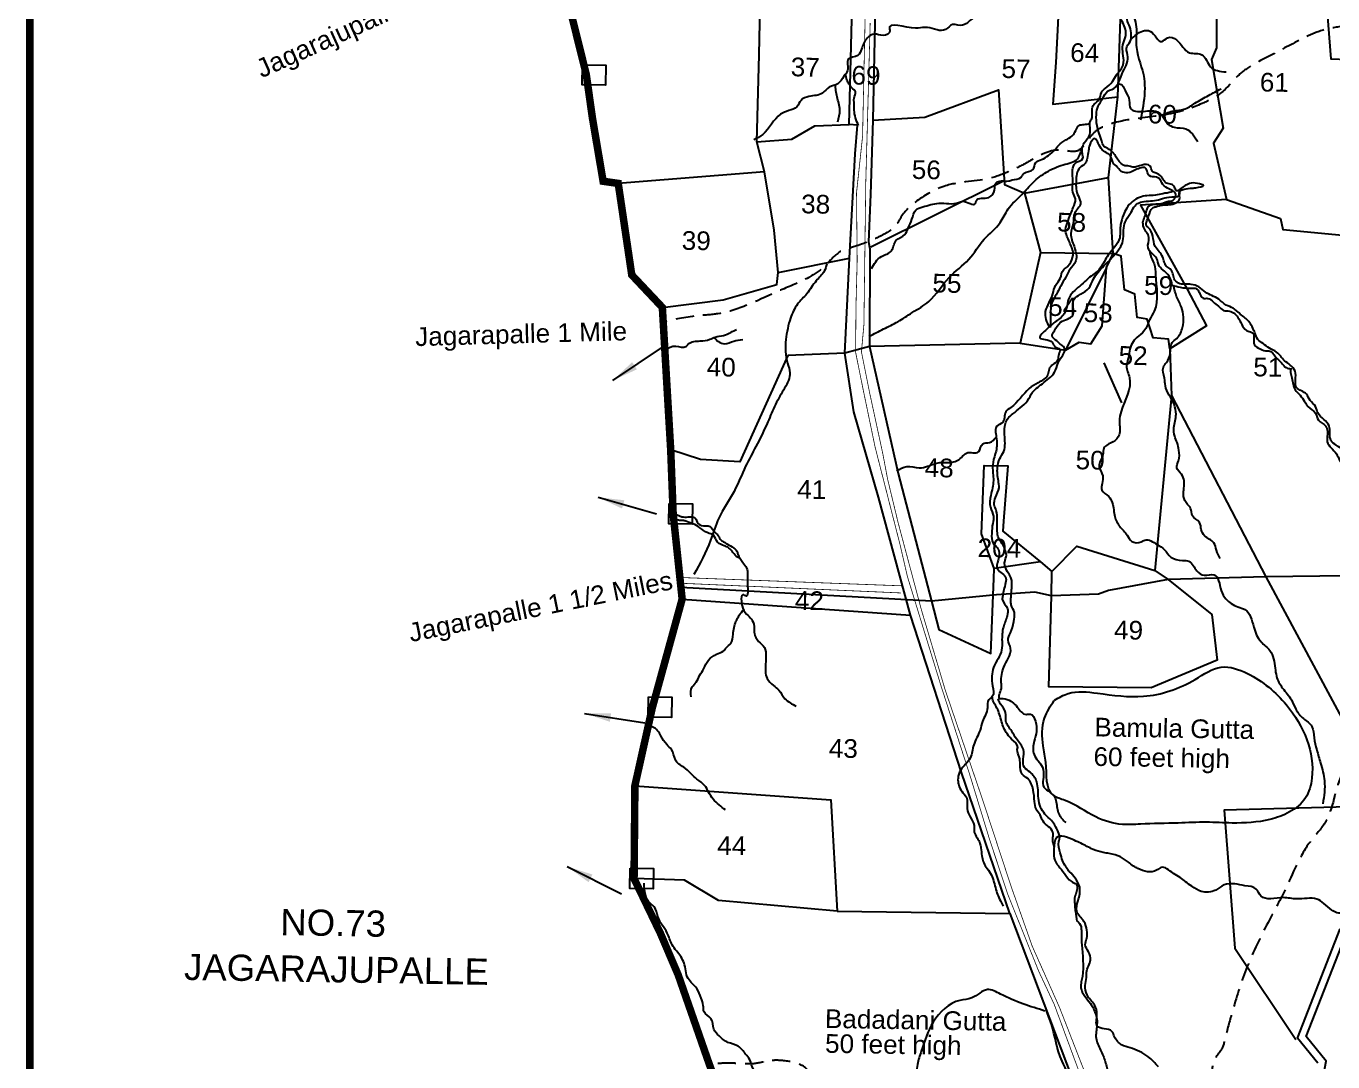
# Model space of a CAD drawing. Header units: feet. Extents: x 795890 to 801423, y 1560112 to 1569674.
# Drawn here: x 795890 to 797638, y 1563312 to 1564698 of the extents above; entities that cross this region are included whole.
import ezdxf
from ezdxf.enums import TextEntityAlignment as Align

# ---------------------------------------------------------------- set-up
doc = ezdxf.new("R2010")
doc.units = ezdxf.units.FT
doc.header["$LTSCALE"] = 15
doc.header["$MEASUREMENT"] = 0
doc.linetypes.add('HIDDEN2', pattern=[0.1875, 0.125, -0.0625])
for name, color, linetype in [('HILL', 17, 'Continuous'), ('PLOT', 7, 'Continuous'), ('PLOT NO', 7, 'Continuous'), ('ROADS', 6, 'Continuous'), ('TANKS-STREAM', 4, 'Continuous'), ('TEXT', 1, 'Continuous'), ('VILLAGE STONES', 240, 'Continuous')]:
    doc.layers.add(name, color=color, linetype=linetype)
doc.layers.add('VILLAGE BOUNDRY', color=5, linetype='HIDDEN2', lineweight=100)
doc.styles.get("Standard").update_dxf_attribs({"font": 'arial.ttf'})
doc.dimstyles.get("Standard").update_dxf_attribs({"dimtxt": 0.18, "dimasz": 35, "dimexe": 0.18, "dimexo": 0.0625, "dimgap": 0.09, "dimtad": 0, "dimtih": 1, "dimtoh": 1, "dimdec": 4, "dimzin": 0, "dimdsep": 46, "dimtxsty": 'Standard', "dimcen": 0.09, "dimadec": 0, "dimazin": 0, "dimtfac": 1, "dimtdec": 4, "dimtofl": 0, "dimtmove": 0, "dimatfit": 3, "dimfxl": 1, "dimtolj": 1, "dimtzin": 0, "dimarcsym": 0})

msp = doc.modelspace()

# ---------------------------------------------------------------- linework, layer by layer
at = {"layer": 'HILL'}
msp.add_lwpolyline([(797616.1, 1563247.9), (797628.6, 1563313.3), (797602.1, 1563346.2), (797657.1, 1563487.6), (797684.3, 1563653.8), (797691, 1563705.3), (797838, 1563767.5), (797883, 1563785), (797915, 1563798.1), (798027.9, 1563887.4), (798038.4, 1563886.4), (798258.4, 1563778.3), (798291.3, 1563760.9), (798421.4, 1563747.2)], dxfattribs=at)
for points in [[(797265.1, 1563796.1), (797283.7, 1563805.2), (797322.7, 1563805.6), (797384.3, 1563801.4), (797453.5, 1563824), (797488.3, 1563840.4), (797523.3, 1563831.9), (797575.5, 1563789.8), (797602.9, 1563743.3), (797609.5, 1563691.9), (797600.9, 1563665.5), (797579.8, 1563646.7), (797553.4, 1563636.6), (797502.9, 1563631.9), (797468.4, 1563632.9), (797430.9, 1563631.9), (797380.3, 1563630.4), (797356.1, 1563630), (797320.6, 1563640), (797279.5, 1563662.1), (797264, 1563668.7), (797253.7, 1563713), (797250.2, 1563735), (797251.9, 1563772.1), (797264.8, 1563795.7)], [(797252.6, 1563380.5), (797193.1, 1563403.1), (797175.6, 1563409.1), (797154.7, 1563398), (797138.8, 1563394.7), (797103.1, 1563365.8), (797087.1, 1563326.9), (797082, 1563309), (797091.8, 1563265.5), (797130.1, 1563236.3), (797159.2, 1563240.2), (797180.8, 1563242.5), (797199.2, 1563238.7), (797219.1, 1563239.7), (797248.3, 1563247.6), (797274.9, 1563259.9), (797286.7, 1563280.2), (797275.4, 1563313.5), (797261.3, 1563362.7), (797254, 1563382.2)]]:
    msp.add_spline(points, degree=3, dxfattribs=at)
at = {"layer": 'PLOT'}
for points in [[(797442.3, 1565036.1), (797362, 1565016.3), (797310.1, 1565000), (797326.1, 1564976.7), (797355.9, 1564851.2), (797447.7, 1564865.4), (797619, 1564891.9), (797625.2, 1564778.3), (797634.7, 1564654.1), (797657.6, 1564653.1), (797924.4, 1564615.1)], [(797447.7, 1564865.4), (797461, 1564789.5), (797481.6, 1564773), (797482, 1564668.6), (797475.4, 1564653.1), (797490.9, 1564561), (797478.2, 1564541.2), (797495.4, 1564465.9), (797567.4, 1564440.5), (797570.9, 1564425.5), (797678.7, 1564415.3)], [(797419.7, 1564266.3), (797417.7, 1564278.9), (797397.3, 1564280.7), (797389.1, 1564305.6), (797375.9, 1564307.8), (797372.6, 1564339.3), (797358.9, 1564345), (797354.5, 1564390.2), (797343.6, 1564393.5), (797337.5, 1564495.3), (797349.9, 1564603.1), (797354.3, 1564733.1), (797355, 1564830.1), (797355.9, 1564851.2)], [(797025.8, 1564744.9), (797022.3, 1564572), (797019.4, 1564472.5), (797016.6, 1564409.3), (797018.3, 1564400), (797017.7, 1564269.4), (796984.9, 1564260.5), (796991, 1564387.2), (796998.7, 1564526.9), (797001.7, 1564565.4), (796990.6, 1564566.3), (796995.1, 1564742.1)], [(797271.8, 1564745.3), (797267.1, 1564648.9), (797263.2, 1564593.3), (797349.9, 1564603.1)], [(796877.4, 1564502.7), (796867.2, 1564543.1), (796870.5, 1564659.3), (796871.7, 1564723.8)], [(797022.3, 1564572), (797091.9, 1564576.1), (797190.2, 1564612.6), (797198.4, 1564485.8), (797225.4, 1564474.2), (797337.5, 1564495.3)], [(796867.2, 1564543.1), (796914, 1564546.3), (796944.8, 1564564.2), (796990.6, 1564566.3)], [(796895.7, 1564368.1), (796890.3, 1564424.7), (796877.4, 1564502.7), (796681.8, 1564487.3)], [(797019.6, 1564402.3), (797197.2, 1564490.6)], [(797225.4, 1564474.2), (797246.8, 1564394.9), (797343.6, 1564393.5)], [(797495.4, 1564465.9), (797380.2, 1564458.1), (797442.8, 1564345.7), (797468.8, 1564296.7), (797419.7, 1564266.3), (797421.9, 1564203.5), (797547.8, 1563961.2), (797681.6, 1563712.4), (797692.5, 1563963)], [(796740.8, 1564321.5), (796822.1, 1564331.7), (796894, 1564351.9), (796895.7, 1564368.1), (796991, 1564387.2)], [(797246.8, 1564394.9), (797219.5, 1564273.7), (797280.2, 1564264.4), (797298.5, 1564275.2), (797313.9, 1564272.9), (797329.2, 1564296.7), (797334.9, 1564374.9), (797343.6, 1564393.5)], [(797334.9, 1564374.9), (797280.2, 1564264.4)], [(796765.6, 1563947.1), (796767.3, 1563931.4), (797072.5, 1563910), (797030.1, 1564067.7), (796997, 1564181.8), (796984.9, 1564260.5)], [(796984.9, 1564260.5), (796908.8, 1564257.1)], [(797219.5, 1564273.7), (797017.7, 1564269.4)], [(797017.7, 1564269.4), (797056, 1564099.3), (797100.6, 1563928.5), (797110.4, 1563890.9), (797180.1, 1563858.5), (797184.1, 1563959.1), (797184.6, 1563972.5), (797167.7, 1564018.5), (797171.3, 1564110), (797203, 1564109.8), (797197.1, 1564035.7), (797196.3, 1564022.1), (797246.4, 1563981.4), (797261.6, 1563968.5)], [(796908.8, 1564257.1), (796844.5, 1564115), (796791.8, 1564118), (796752, 1564130.9)], [(797331.1, 1564247.2), (797355.1, 1564193.8)], [(797421.9, 1564203.5), (797399.6, 1563969.6), (797417.4, 1563957.6), (797475.8, 1563910.6), (797483, 1563849.7), (797394.5, 1563812.8), (797257.9, 1563814), (797261.2, 1563935.7), (797261.6, 1563968.5), (797295.3, 1564002.3), (797399.6, 1563969.6)], [(797246.4, 1563981.4), (797184.6, 1563972.5)], [(797692.5, 1563963), (797547.8, 1563961.2), (797417.4, 1563957.6), (797337.5, 1563943), (797324.3, 1563938.1), (797261.2, 1563935.7), (797238.8, 1563940.7), (797187.7, 1563937.1), (797100.6, 1563928.5), (796765.6, 1563947.1)], [(796974.6, 1563513.9), (797205.4, 1563510.9), (797141, 1563699.3), (797072.5, 1563910)], [(796704.1, 1563681.8), (796966.2, 1563663), (796974.6, 1563513.9), (796815.7, 1563528.1), (796770.3, 1563555.5), (796703, 1563557.5)], [(797675.7, 1563654.2), (797492.1, 1563649), (797506.4, 1563464.7), (797588.3, 1563342.6)], [(797205.4, 1563510.9), (797334.3, 1563170), (797364.4, 1563084.3), (797387, 1563003.2), (797404.3, 1562867.1), (797362.6, 1562808.6)], [(797617.7, 1563310.6), (797590.5, 1563344.4), (797647.2, 1563490.3)]]:
    msp.add_lwpolyline(points, dxfattribs=at)
at = {"layer": 'ROADS', "linetype": 'HIDDEN2', "ltscale": 13, "const_width": 1}
for points in [[(797313, 1563259.3), (797265, 1563389.2), (797244.1, 1563433.9), (797203, 1563536.1), (797178.5, 1563609.8), (797152.6, 1563694.5), (797113.5, 1563815.4), (797068.6, 1563961.5), (797059, 1564003.2), (797025.3, 1564135), (797009.4, 1564211.5), (796999.3, 1564261.5), (796999.8, 1564323.5), (797001.4, 1564384.3), (797000.5, 1564474.6), (797008.6, 1564550.1), (797013.4, 1564772.4)], [(797018.8, 1564702), (797012.9, 1564488.8), (797010.4, 1564298.6), (797007.1, 1564262), (797017.8, 1564208.4), (797035.7, 1564125.7), (797042.1, 1564091.8), (797056.2, 1564033.4), (797087.3, 1563917), (797119.3, 1563809.3), (797169, 1563663.5), (797207.7, 1563545.9), (797235.5, 1563467.3), (797272.2, 1563384.8), (797306.7, 1563296.3)]]:
    msp.add_lwpolyline(points, dxfattribs=at)
at = {"layer": 'ROADS', "linetype": 'HIDDEN2', "lineweight": -2, "ltscale": 13, "const_width": 1}
for points in [[(797062, 1563949.1), (796764.2, 1563960.3)], [(797060.2, 1563939.6), (796765, 1563952.6)]]:
    msp.add_lwpolyline(points, dxfattribs=at)
at = {"layer": 'ROADS', "linetype": 'HIDDEN2', "ltscale": 13}
for points in [[(799371.9, 1565753.5), (799359.6, 1565727.8), (799362.7, 1565713.5), (799359.9, 1565683.4), (799357.9, 1565661.6), (799354.7, 1565637.8), (799335.7, 1565599), (799323.7, 1565579.6), (799320.5, 1565565.1), (799312.8, 1565550.6), (799294.2, 1565516.9), (799285.3, 1565505.4), (799269.7, 1565495.2), (799256.1, 1565482.6), (799242.1, 1565466.5), (799222.6, 1565445.2), (799209.8, 1565429.6), (799185.5, 1565396.9), (799162.6, 1565374.8), (799143.6, 1565333.5), (799118.3, 1565294.5), (799117.7, 1565284.1), (799104.1, 1565243.1), (799094.5, 1565213.2), (799093.1, 1565180.1), (799074.5, 1565142.1), (799066.4, 1565126.8), (799043, 1565100.6), (799013.5, 1565059.2), (798986, 1565035), (798974.5, 1565016.1), (798950.6, 1564988), (798938.8, 1564957.3), (798914.4, 1564916.9), (798901.3, 1564880.5), (798888.4, 1564859.3), (798880.6, 1564817.3), (798860.8, 1564803.9), (798859.3, 1564788), (798850.4, 1564757.3), (798836.6, 1564725.5), (798819.1, 1564702.8), (798816.5, 1564695), (798795.2, 1564675.5), (798788, 1564665.6), (798778.8, 1564661.2), (798773.3, 1564658.8), (798762.4, 1564649.4), (798747.6, 1564643.3), (798736.6, 1564640), (798723, 1564632.9), (798710.7, 1564623.4), (798692.1, 1564614.3), (798668.4, 1564609.6), (798647.6, 1564605), (798634.6, 1564596.7), (798628, 1564594.5), (798614.9, 1564586.5), (798603.7, 1564578.6), (798585.1, 1564560.8), (798557.2, 1564549.1), (798534.4, 1564525.2), (798507.1, 1564500.7), (798476.4, 1564467.4), (798442, 1564413.9), (798415.1, 1564372.9), (798393, 1564346.8), (798368.1, 1564336.6), (798334.6, 1564334.5), (798305, 1564321.4), (798293.3, 1564313.7), (798276.9, 1564304.1), (798261.3, 1564291.8), (798251.3, 1564264.4), (798231.5, 1564226.9), (798215.7, 1564204.4), (798169.3, 1564163.6), (798118.6, 1564146.4), (798093.4, 1564137.1), (798072.7, 1564122), (798055.9, 1564096.1), (798039.1, 1564072.7), (798020.1, 1564049.3), (797987.5, 1563999.1), (797974.1, 1563978.2), (797949.1, 1563961.9), (797919.3, 1563926.3), (797858.4, 1563879.8), (797825.9, 1563857.1), (797773.9, 1563817.2), (797684.6, 1563733.6), (797654.5, 1563705.3), (797627, 1563632.1), (797608.5, 1563608.4), (797573.3, 1563541.7), (797550.9, 1563499), (797523.1, 1563439.9), (797503.8, 1563382.2), (797494.6, 1563347.8), (797488.4, 1563328.9), (797476.3, 1563304.9), (797472.5, 1563292.2), (797471.9, 1563292.6), (797466.7, 1563282), (797453.6, 1563267.3), (797431.7, 1563219.1), (797419.4, 1563189.6), (797395.3, 1563142.9), (797383.4, 1563113.4), (797384.9, 1563084.2), (797391.7, 1563081.1), (797396.6, 1563074.1), (797396.1, 1563069.3), (797399.2, 1563065.8), (797403.4, 1563062.1), (797413.6, 1563039.6), (797428.2, 1563034.7), (797433.7, 1563027.2), (797440, 1563023.4), (797450.5, 1563021.2), (797457, 1563019.5), (797461.7, 1563018.6), (797463.9, 1563018.9), (797465.8, 1563019.2), (797472.7, 1563018.9), (797483.7, 1563017.2), (797489.1, 1563017.2), (797500.8, 1563022.6), (797504.4, 1563028.5), (797515.2, 1563040.2), (797518, 1563051.9), (797522.4, 1563060.5), (797529.7, 1563070.4), (797537.3, 1563088.6)], [(799220.4, 1564887.1), (799206.5, 1564895), (799185.1, 1564910.1), (799164.1, 1564922.8), (799144, 1564934.9), (799121.8, 1564946.6), (799078.8, 1564971.9), (799039.3, 1564978), (799016.3, 1564984.9), (798992.7, 1564993.2), (798973.1, 1564997), (798950.6, 1565008.7), (798924.2, 1565022), (798886.8, 1565031.9), (798857.2, 1565034.4), (798820, 1565040.7), (798801.8, 1565046.1), (798781.9, 1565044.3), (798761.5, 1565045.1), (798733.4, 1565048.5), (798696.7, 1565038.4), (798660.2, 1565030.7), (798610.9, 1565019.4), (798594.5, 1565015.6), (798565.8, 1565014.4), (798547.1, 1565018.1), (798533.8, 1565013.9), (798518.2, 1565023), (798513.8, 1565024.1), (798503.9, 1565020.5), (798494, 1565024.1), (798477.9, 1565019.2), (798460, 1565007.3), (798442.7, 1564987.7), (798427.1, 1564963.2), (798409.5, 1564947), (798383.5, 1564928.6), (798348.8, 1564918.6), (798293.7, 1564910.5), (798274.2, 1564902.2), (798236.8, 1564893.4), (798210.4, 1564884), (798183.7, 1564875.8), (798131.5, 1564859.6), (798107.2, 1564857.2), (798058.6, 1564852), (798029.8, 1564849.5), (798003.7, 1564829.3), (797979.6, 1564799.3), (797956.3, 1564788.1), (797939.6, 1564766.6), (797927.4, 1564760.5), (797912.3, 1564756.5), (797906.6, 1564751.3), (797890.1, 1564753.4), (797877.4, 1564753.1), (797868.4, 1564755.1), (797859.8, 1564754.7), (797848.5, 1564743.5), (797828, 1564725.2), (797812.3, 1564710), (797798.4, 1564701.1), (797788.6, 1564698.4), (797760.1, 1564695.5), (797731, 1564697.6), (797713.5, 1564697.3), (797690.2, 1564700.7), (797647.6, 1564697.1), (797619.4, 1564690.7), (797594.8, 1564679.8), (797551.4, 1564657), (797512.2, 1564632.7), (797488.9, 1564608.9), (797464.9, 1564595.1), (797427.5, 1564582), (797372.8, 1564573.7), (797334, 1564564.4), (797320.3, 1564556.9), (797308.6, 1564543.5), (797296.6, 1564531.1), (797273.4, 1564531.9), (797233.4, 1564517.8), (797208.2, 1564505), (797181.1, 1564494.8), (797119.7, 1564484.2), (797081.4, 1564463.9), (797060, 1564442.2), (797053.5, 1564431.9), (797030, 1564415.7), (796996.3, 1564402.3), (796978.1, 1564395.6), (796958.2, 1564377), (796936.6, 1564361.5), (796898.8, 1564344.5), (796815.2, 1564313), (796786.8, 1564310.2), (796741, 1564301.7)], [(796994.3, 1563247.1), (796988, 1563258.3), (796981.3, 1563266.9), (796956.5, 1563277.5), (796930.8, 1563305.6), (796905.3, 1563313.8), (796885.3, 1563314.1), (796863, 1563310), (796840.4, 1563310.4), (796823.3, 1563310.7), (796803.6, 1563309.1)]]:
    msp.add_spline(points, degree=3, dxfattribs=at)
at = {"layer": 'TANKS-STREAM'}
for points in [[(796696.7, 1566311.2), (796701.1, 1566308.2), (796704.8, 1566299.9), (796709.6, 1566294.5), (796714.7, 1566282.2), (796716, 1566271.5), (796722.2, 1566263.7), (796726.4, 1566254.9), (796725.7, 1566242.8), (796722.2, 1566232.1), (796714.7, 1566219.6), (796712.6, 1566210), (796709.7, 1566183.8), (796711.1, 1566181.4), (796715.3, 1566169.2), (796715.2, 1566160.9), (796713.9, 1566145.9), (796718.6, 1566135.6), (796729.6, 1566123.8), (796734.9, 1566117.4), (796745.9, 1566106.6), (796754.4, 1566095.8), (796755.3, 1566091.1), (796759.1, 1566083.2), (796769.6, 1566073.4), (796775.8, 1566068.4), (796782.5, 1566062), (796782.3, 1566048.9), (796784, 1566033.3), (796786.8, 1566025.1), (796789.5, 1566012.4), (796788.3, 1566000.3), (796791.4, 1565983.2), (796793.6, 1565968.2), (796789.4, 1565949.3), (796794.1, 1565936.3), (796789.9, 1565921.3), (796789.8, 1565915.5), (796794.1, 1565908.1), (796797.2, 1565893), (796801.6, 1565891), (796803, 1565886.2), (796799.4, 1565874.1), (796796.7, 1565860.5), (796796.1, 1565854.7), (796798.3, 1565841.6), (796804.3, 1565821.6), (796802.7, 1565809), (796798.1, 1565798.4), (796797.9, 1565783.4), (796802, 1565770.7), (796798.4, 1565756.4), (796795.3, 1565748.7), (796795.2, 1565739), (796796, 1565730.2), (796805.9, 1565710.7), (796805.6, 1565694.7), (796801.1, 1565682.6), (796798.5, 1565671.5), (796798.7, 1565658.9), (796799.1, 1565648.7), (796798.5, 1565645.8), (796797.2, 1565635.6), (796806, 1565631.6), (796810.4, 1565626.5), (796813.5, 1565623.4), (796816.2, 1565610.7), (796820.6, 1565606.1), (796825.8, 1565601.2), (796830, 1565594), (796842, 1565584.9), (796850.3, 1565577.6), (796863.3, 1565567.1), (796873.7, 1565558.5), (796878.4, 1565556), (796890.8, 1565552.3), (796901.7, 1565547.8), (796905.3, 1565544.4), (796908.3, 1565541), (796915.3, 1565540.8), (796929.7, 1565538.2), (796938.4, 1565535.3), (796944.6, 1565529.8), (796949.6, 1565519.2), (796963.8, 1565503.8), (796967.4, 1565490.8), (796974.2, 1565475.7), (796985.2, 1565460.4), (796988.2, 1565440.9), (796996.5, 1565421.4), (796999.4, 1565404.1), (797007, 1565371.1), (797016.5, 1565335.5), (797019.3, 1565324.5), (797020.8, 1565314.3), (797027.9, 1565305.7), (797046.6, 1565308.8), (797053.6, 1565320.1), (797055.4, 1565323.9), (797069, 1565326.6), (797078.8, 1565330.7), (797084.8, 1565335.3), (797103.6, 1565338.8), (797111.6, 1565338.2), (797119.8, 1565341.9), (797125.3, 1565344.4), (797141, 1565343.3), (797151, 1565334.6), (797162.3, 1565323.4), (797166, 1565313.2), (797169.6, 1565301.2), (797170.3, 1565290.2), (797174.6, 1565272.3), (797176.4, 1565252.8), (797182.7, 1565243.4), (797183.5, 1565240.4), (797186.7, 1565230.2), (797191.2, 1565221.6), (797196.6, 1565213.1), (797209.7, 1565211.6), (797220.7, 1565209.7), (797250.3, 1565193.8), (797272.3, 1565168), (797279.5, 1565164.1), (797284.8, 1565151.7), (797288.3, 1565133), (797294.3, 1565102.6), (797296.2, 1565092.8), (797300.1, 1565072.4), (797296.3, 1565044.3), (797296.2, 1565033.7), (797296.3, 1565019.8), (797299.6, 1565009.1), (797307.1, 1565001.8), (797308.6, 1564992.4), (797308, 1564981.8), (797311.7, 1564969.9), (797315.2, 1564954.6), (797311.7, 1564945.9), (797319.6, 1564932.2), (797324, 1564917.3), (797325.5, 1564908.8), (797336.2, 1564886.2), (797341.3, 1564862.4), (797345.7, 1564846.2), (797358.4, 1564834.7), (797367.8, 1564827.6), (797365.2, 1564816.4), (797365.9, 1564804.6), (797360.5, 1564784.7), (797361.9, 1564767.3), (797359.4, 1564762.4), (797358.4, 1564736.6), (797361.6, 1564726.9), (797367.5, 1564717.3), (797375, 1564693.6), (797374.5, 1564680.7), (797374.9, 1564669.2), (797385.1, 1564627.7), (797385.8, 1564609.8), (797380.5, 1564571.8)], [(797350.4, 1564620.3), (797352.6, 1564626.2), (797358.4, 1564639.7), (797363, 1564650.7), (797362.4, 1564662.4), (797361.5, 1564667.6), (797366.6, 1564677.3), (797368, 1564686.1), (797366.2, 1564696.5), (797362.3, 1564706.5), (797362.2, 1564718.3), (797357.4, 1564728.8), (797349.4, 1564732.7), (797336.2, 1564742.5), (797329.6, 1564751.4), (797323.9, 1564763.2), (797314, 1564771.7), (797302.8, 1564776.5), (797291.6, 1564785.9), (797282.1, 1564791.1), (797270.5, 1564796.3), (797265.9, 1564801.4), (797256.2, 1564813.5), (797246.7, 1564814.6), (797240.1, 1564823.6), (797234.8, 1564829.1), (797224.8, 1564833.6), (797219.1, 1564839.1), (797209.6, 1564863.2), (797203.3, 1564879), (797203.2, 1564885), (797204.3, 1564894.9), (797201.7, 1564906.1), (797201.9, 1564916.2), (797201.6, 1564926.2), (797195.9, 1564947), (797200.1, 1564961.1), (797201, 1564964.2), (797199.4, 1564976.7), (797202.6, 1564987.5), (797211.2, 1564992.7)], [(797258.6, 1564294.9), (797253.3, 1564315.8), (797258.3, 1564328.1), (797263, 1564339.7), (797266.8, 1564351), (797273, 1564360.3), (797277.7, 1564372.2), (797282.7, 1564375.7), (797285.3, 1564379.3), (797290.2, 1564391.3), (797286, 1564407.4), (797282.9, 1564414.9), (797280.1, 1564423.3), (797282.1, 1564433.6), (797287.3, 1564447.1), (797290.4, 1564454.9), (797293.3, 1564466.7), (797289.8, 1564475.6), (797289.5, 1564485.7), (797289.7, 1564494.5), (797289.4, 1564505.3), (797293.4, 1564514.3), (797303.4, 1564521), (797302.6, 1564527.1), (797302.5, 1564534.8), (797305.1, 1564541.5), (797312.5, 1564552.7), (797312.7, 1564564.6), (797313, 1564569.8), (797315.3, 1564574), (797315.8, 1564579.9), (797315.5, 1564585.3), (797318.4, 1564593.2), (797325, 1564599.3), (797328.2, 1564609), (797333.3, 1564614.4), (797342.9, 1564623.5), (797348.3, 1564632.5), (797352.5, 1564637.8), (797356.7, 1564644.6), (797357.7, 1564649), (797356.7, 1564672.6), (797360.2, 1564683.3), (797360.1, 1564693.3), (797356.6, 1564702.4), (797348.8, 1564713.6), (797344.7, 1564720.5), (797341.9, 1564727.3), (797337.2, 1564735.1), (797326.9, 1564748), (797314.6, 1564760.7), (797300, 1564771.3), (797289.7, 1564782.5), (797275.8, 1564785.6), (797267.4, 1564791.9), (797264.4, 1564800.2), (797257.1, 1564802.3), (797255.5, 1564794.4), (797253.4, 1564784.8), (797249.8, 1564775.5), (797245.1, 1564764.2), (797243, 1564758.3), (797229.6, 1564745.1), (797224.7, 1564740.9), (797216.4, 1564732.6), (797206.1, 1564732.7), (797202.1, 1564727.1), (797192.3, 1564720.8), (797183.2, 1564716.9), (797164.1, 1564711.6), (797152.2, 1564705.1), (797147.6, 1564701.2), (797136.2, 1564698.9), (797128.8, 1564699.8), (797119.7, 1564693.2), (797108.3, 1564692.5), (797095.3, 1564695.9), (797091.6, 1564695.9), (797079.6, 1564695), (797044.6, 1564693.6), (797045.2, 1564691.3), (797036.3, 1564685.2), (797024.6, 1564687.1), (797014.6, 1564681.6), (797007.3, 1564666.9), (797002.3, 1564658.5), (796989.4, 1564653.3), (796988.6, 1564638.3), (796983.6, 1564630.6), (796975.5, 1564620.5), (796964.1, 1564616.2), (796955.1, 1564608.1), (796936.9, 1564603.6), (796926.3, 1564598.4), (796920.8, 1564589.9), (796909.9, 1564584.7), (796899, 1564579.8), (796875.2, 1564552.8), (796863.2, 1564545.6)], [(797368, 1564680.4), (797382.9, 1564690.9), (797393.6, 1564690.7), (797408.8, 1564676.9), (797416.6, 1564682.1), (797428.4, 1564679.5), (797445.9, 1564662.1), (797462.4, 1564659.4), (797474, 1564643.2), (797494.7, 1564636.4)], [(797003.1, 1564564.8), (796997.4, 1564585.4), (796997.4, 1564594.5), (796997.3, 1564601.3), (796999.2, 1564609.9), (796994.2, 1564615.2), (796990.4, 1564620.4), (796987.7, 1564625.3), (796986.3, 1564634.1)], [(796975.6, 1564569.7), (796978.2, 1564585.4), (796974.5, 1564602.9), (796973, 1564611.3), (796972, 1564618.9)], [(798287.7, 1563829), (798283.2, 1563833.4), (798271.9, 1563837), (798263.5, 1563843.2), (798256.6, 1563849.4), (798247, 1563851.8), (798237.9, 1563853.9), (798227.2, 1563857.3), (798217.2, 1563863.1), (798209.5, 1563867.8), (798193.1, 1563871.8), (798183.7, 1563872.3), (798171.5, 1563879.9), (798169.3, 1563883.6), (798158, 1563887.3), (798143.7, 1563887.1), (798132, 1563892.9), (798123, 1563899.1), (798117.8, 1563905.7), (798103.7, 1563913.1), (798089.1, 1563913.6), (798081.5, 1563915.2), (798075.5, 1563920), (798067.2, 1563923), (798049.9, 1563927.3), (798043.7, 1563929.3), (798035.2, 1563934.1), (798017.8, 1563937.4), (797995.6, 1563941.4), (797990.9, 1563943.6), (797983.3, 1563946.7), (797967.2, 1563943.6), (797957.7, 1563947), (797947.2, 1563953.2), (797937.7, 1563950), (797925.5, 1563948.5), (797916, 1563949.2), (797911, 1563953.1), (797904, 1563956.2), (797868.8, 1563961), (797863.4, 1563965.2), (797855.5, 1563968.9), (797846.8, 1563970), (797840.7, 1563971.5), (797835.3, 1563974.9), (797830.5, 1563981.5), (797826.6, 1563986.8), (797822.2, 1563995), (797814.7, 1564002.2), (797803.6, 1564008.3), (797789.7, 1564017.4), (797783, 1564025.3), (797777.6, 1564032), (797771.3, 1564037.9), (797759.6, 1564044.7), (797749.2, 1564053.7), (797746.1, 1564062.5), (797741.3, 1564067.7), (797716, 1564079.7), (797709.3, 1564086), (797689.1, 1564096.4), (797677.1, 1564104.4), (797670.4, 1564112.2), (797660.9, 1564114.5), (797652.3, 1564119.5), (797650.2, 1564130), (797642.2, 1564137.1), (797635.1, 1564143.5), (797632.7, 1564162.9), (797617.6, 1564180.4), (797614.5, 1564188.8), (797607.1, 1564197.2), (797602.3, 1564205.4), (797589.2, 1564214.2), (797587.1, 1564236.3), (797580.6, 1564244.4), (797573.1, 1564250.2), (797562.3, 1564261.7), (797552.7, 1564267.1), (797544.2, 1564273.2), (797537.1, 1564278.7), (797533.3, 1564287.4), (797530.4, 1564293.9), (797526.3, 1564301.2), (797515.5, 1564311.2), (797508.8, 1564317.1), (797504.5, 1564320.4), (797494.9, 1564324.6), (797485, 1564332.3), (797475.6, 1564337.4), (797467.3, 1564341.9), (797458.3, 1564348.8), (797448.3, 1564352.2), (797431.1, 1564354), (797425.3, 1564359.7), (797423.7, 1564366.6), (797419.8, 1564372.9), (797414.8, 1564376.8), (797412, 1564382.3), (797410, 1564388.8), (797405.4, 1564396), (797400, 1564403.1), (797396.8, 1564416.6), (797391, 1564428), (797388.2, 1564430.9), (797388.2, 1564435.1), (797391.2, 1564443.5), (797396.5, 1564454.4), (797400.7, 1564456.2), (797409.6, 1564458.4), (797419.5, 1564459), (797424.6, 1564460), (797429, 1564462.2), (797432.7, 1564466.1), (797431.9, 1564474.6), (797449.5, 1564481), (797454.5, 1564481.6), (797464.8, 1564484.4), (797456.6, 1564487.4), (797445.9, 1564487.1), (797434.1, 1564480.4), (797428.5, 1564477.5), (797425.6, 1564482.4), (797422.2, 1564485.8), (797415.2, 1564487.7), (797411, 1564491.8), (797408.1, 1564496.5), (797401.2, 1564501), (797396.5, 1564503.2), (797393.1, 1564510.6), (797382.4, 1564511.8), (797370.2, 1564509), (797363.2, 1564510.8), (797359.5, 1564511), (797353.1, 1564515.3), (797344.8, 1564526.9), (797338.6, 1564532.8), (797331.5, 1564537), (797328.6, 1564543.7), (797322.2, 1564564.5), (797321.4, 1564579.5), (797323.7, 1564590.7), (797330, 1564601.2), (797336.3, 1564610.5), (797347.1, 1564616.2), (797350.4, 1564620.4), (797355.6, 1564618.5), (797359.7, 1564611.7), (797365.4, 1564598.2), (797366.9, 1564587.5), (797373.8, 1564583.8), (797384.3, 1564583.6), (797405.3, 1564581.8), (797409.7, 1564577.3), (797417.1, 1564566.7), (797425.2, 1564562.5), (797441, 1564560.2), (797456.7, 1564542.9)], [(797408.8, 1564578.8), (797425, 1564584.4), (797438.3, 1564586.5), (797453.2, 1564594.5), (797471.4, 1564605), (797488.2, 1564614)], [(797020.4, 1564373.5), (797033.8, 1564389.5), (797047.2, 1564397.2), (797053.6, 1564411.2), (797065.1, 1564418.9), (797069.7, 1564427.6), (797074.7, 1564439.4), (797079.8, 1564451.7), (797089.1, 1564455.9), (797110.8, 1564460.8), (797136.8, 1564461.7), (797142.5, 1564463.4), (797159.6, 1564460.5), (797160.6, 1564464), (797177.4, 1564468.6), (797185, 1564478.1), (797187.1, 1564488.3), (797194.3, 1564490.6), (797204.1, 1564490.7), (797208.9, 1564491.9), (797220.2, 1564495.2), (797224.6, 1564500.9), (797236.4, 1564505.7), (797240.3, 1564515.4), (797247.9, 1564519.2), (797257.1, 1564524.7), (797265.7, 1564532.1), (797270.5, 1564537.9), (797280.6, 1564545.5), (797288.5, 1564550.6), (797292.7, 1564555.7), (797298.1, 1564564.9), (797304.9, 1564566.1), (797312.9, 1564567.7)], [(797422.8, 1564351.3), (797420, 1564360.6), (797412.5, 1564369.9), (797405.5, 1564376.7), (797401.8, 1564387.3), (797395.8, 1564393.7), (797390.5, 1564401.2), (797391.5, 1564414.9), (797384.8, 1564428.3), (797384, 1564437.3), (797386.9, 1564444.9), (797389.1, 1564452.8), (797393.2, 1564458.1), (797406.8, 1564459.9), (797415.8, 1564463.1), (797424.1, 1564465), (797427.5, 1564472.8), (797416.6, 1564480.8), (797408.8, 1564488.1), (797405.3, 1564494), (797401.8, 1564495.6), (797392.1, 1564497.8), (797389.1, 1564503.7), (797387.2, 1564507.6), (797373.8, 1564505.3), (797363.3, 1564501.6), (797354.6, 1564503.3), (797348.1, 1564510.3), (797344.8, 1564513.1), (797340.3, 1564523.8), (797327.7, 1564534), (797317.9, 1564547.1), (797315.1, 1564544.1), (797312.4, 1564538.8), (797310.7, 1564530.9), (797309, 1564520.7), (797306.6, 1564514.4), (797299.1, 1564508.1), (797295.1, 1564500), (797294.2, 1564490), (797294.3, 1564480.1), (797297.2, 1564470.2), (797300.1, 1564460.2), (797292.5, 1564447.8), (797290.2, 1564433.5), (797287.2, 1564420.3), (797291.5, 1564403.3), (797294.6, 1564389.9), (797293.5, 1564382.7), (797286.1, 1564372.6), (797280.3, 1564362), (797273.7, 1564350.1), (797269.5, 1564342), (797261.8, 1564327.7), (797259.9, 1564306), (797259.5, 1564294.7)], [(797017.4, 1564282.6), (797036.8, 1564292.7), (797055.8, 1564302.4), (797074.9, 1564314.5), (797097.2, 1564329.4), (797124.3, 1564361.4), (797150.8, 1564385.9), (797171.4, 1564412.7), (797192.6, 1564434.9), (797203.3, 1564453.1), (797221.7, 1564472.5), (797236.8, 1564488.7), (797254.7, 1564502.4), (797277, 1564512.1), (797296, 1564520.2), (797302.3, 1564536.8)], [(797424.7, 1564477), (797421.5, 1564475.7), (797410, 1564473.6), (797400.3, 1564471.4), (797389, 1564470.9), (797379.1, 1564468.6), (797361.9, 1564454.4), (797357.6, 1564445.1), (797353.7, 1564432.3), (797352.5, 1564414.6), (797337.2, 1564391.3), (797332, 1564382.9), (797326.1, 1564373.4), (797310.3, 1564360.1), (797301.2, 1564351.8), (797285.3, 1564335.3), (797278.2, 1564312.8), (797265.9, 1564301.7), (797254.9, 1564292.3), (797245.8, 1564281), (797262.2, 1564275), (797266.5, 1564268.5), (797272.6, 1564265.5), (797270.9, 1564258.9), (797269.9, 1564251.3), (797261.9, 1564244.1), (797258.2, 1564239.1), (797256.5, 1564231.8), (797243.4, 1564220.8), (797231.6, 1564213), (797206.9, 1564187.6), (797200.1, 1564181.7), (797195.6, 1564167.3), (797188.3, 1564162.8), (797187.5, 1564148.4), (797187.1, 1564129.1), (797183.1, 1564114.4), (797182.9, 1564099.6), (797183.6, 1564090), (797180.1, 1564069.9), (797179.6, 1564054.3), (797183.7, 1564042.1), (797182.7, 1564032.6), (797181.3, 1564019.1), (797183.4, 1564006.4), (797187.9, 1564001.2), (797190.2, 1563997.7), (797191.2, 1563990.2), (797188.4, 1563976.9), (797188.4, 1563973.5), (797199.7, 1563961.2), (797197.4, 1563943.9), (797196.1, 1563936.1), (797195.5, 1563931.2), (797202.5, 1563919), (797202, 1563908.9), (797196.9, 1563893.7), (797195.1, 1563875.1), (797194.6, 1563863.3), (797183.9, 1563840.1), (797182.6, 1563815.2), (797182.1, 1563801), (797177.1, 1563796.5), (797175.7, 1563786.1), (797169.1, 1563767.8), (797165.7, 1563756.1), (797157.3, 1563736.3), (797152.7, 1563718.8), (797139.4, 1563702.2), (797136.3, 1563691.9), (797141.2, 1563674.5), (797147.4, 1563666.3), (797148.6, 1563651.3), (797152.5, 1563640.1), (797157.8, 1563628.5), (797158, 1563619.8), (797161.9, 1563612.2), (797165.5, 1563604.7), (797166.9, 1563598.6), (797168.1, 1563588.2), (797173.7, 1563573.1), (797179.9, 1563564.3), (797186.2, 1563545.5), (797192.9, 1563527.9), (797196.8, 1563520.6)], [(797191.6, 1563798.2), (797191.6, 1563803.6), (797194.3, 1563811.8), (797194.2, 1563819.8), (797197.5, 1563840.5), (797203.4, 1563852), (797206.6, 1563865.6), (797203.3, 1563876.5), (797206.4, 1563886.1), (797210.9, 1563901.3), (797211.6, 1563913.4), (797207.5, 1563923.5), (797207, 1563929.6), (797208.2, 1563948.6), (797207.5, 1563958.8), (797204.2, 1563965.3), (797199.1, 1563975.6), (797198.7, 1563981.1), (797200.9, 1563990.1), (797199.1, 1563997.9), (797195.5, 1564005.3), (797190.2, 1564013.8), (797188.8, 1564022), (797188.6, 1564029.5), (797188.7, 1564037.4), (797187.5, 1564049.8), (797184.7, 1564057.6), (797186.4, 1564067.3), (797191.1, 1564080.2), (797190.2, 1564089.7), (797189, 1564098.6), (797189, 1564107.1), (797192.3, 1564119.3), (797197.5, 1564129), (797198.5, 1564151.1), (797199.6, 1564166.4), (797202.9, 1564173.1), (797209.6, 1564179), (797219.6, 1564187.4), (797229.3, 1564196.6), (797236.1, 1564208.3), (797243.3, 1564214.9), (797251, 1564221), (797266.8, 1564237.4), (797271.5, 1564250.3), (797277.9, 1564260.3), (797278.1, 1564267.9), (797273.8, 1564271.8), (797268.3, 1564276.7), (797262, 1564283.4), (797265.2, 1564290.3), (797273.4, 1564301.6), (797289.8, 1564311), (797290, 1564326.5), (797291.2, 1564332), (797300.2, 1564339.1), (797311.2, 1564347.2), (797317.5, 1564359.6), (797323.7, 1564368.6), (797331.4, 1564377.1), (797357.3, 1564413.2), (797357.9, 1564428.1), (797361.1, 1564438), (797367.8, 1564448.8), (797373, 1564457.4), (797377.7, 1564461), (797399.2, 1564464.4), (797409.8, 1564467), (797422.3, 1564469.3), (797432, 1564471.3), (797433, 1564476.3)], [(797392.8, 1564397.4), (797393.5, 1564391.3), (797398.6, 1564379.6), (797400.4, 1564365.5), (797398.7, 1564316.5), (797392.5, 1564305), (797385, 1564289.6), (797375.6, 1564281.3), (797369.1, 1564273.4), (797363.5, 1564251.8), (797361.7, 1564243.4), (797365.5, 1564227.7), (797354.3, 1564182.2), (797352.1, 1564169.4), (797351.8, 1564150.9), (797343.6, 1564141.8), (797331.4, 1564133.2), (797330, 1564124.4), (797324.9, 1564109.2), (797329.9, 1564096.1), (797328.8, 1564077.2), (797337.9, 1564068.6), (797344.5, 1564050.9), (797346, 1564042), (797352.6, 1564028.5), (797362.5, 1564017.1), (797368.8, 1564008.6), (797381.2, 1564008), (797386.1, 1564010.3), (797402.5, 1564004.4), (797412.4, 1563997.4), (797421.1, 1563987.6), (797436.3, 1563983), (797445.1, 1563982), (797455.8, 1563969), (797465.4, 1563963.2), (797478.7, 1563964), (797488.4, 1563943), (797494.6, 1563931.6), (797510.5, 1563920.9), (797520.1, 1563917.5), (797531.8, 1563894), (797541.6, 1563874.2), (797553.4, 1563862.7), (797560.4, 1563839), (797562.2, 1563828.2), (797570.4, 1563812.4), (797582.2, 1563796.5), (797588.1, 1563784), (797598.3, 1563771.7), (797609.4, 1563761.1), (797612.4, 1563745.8), (797616.1, 1563729.7), (797621.1, 1563712.1), (797626.4, 1563688.3), (797624.3, 1563657.8)], [(796960.8, 1564379.9), (796957.3, 1564369.9), (796946.7, 1564357.1), (796934.1, 1564339.8), (796921.5, 1564325.7), (796912.4, 1564307.3), (796906.1, 1564278.5), (796908.2, 1564246.8), (796911.5, 1564234.1), (796904.4, 1564213.7), (796892.3, 1564191.8), (796881.8, 1564168.3), (796866, 1564135.5), (796852.2, 1564109.1), (796836.7, 1564075.5), (796816.3, 1564039.5), (796805.3, 1564010), (796783.1, 1563964.1)], [(797486.8, 1563985.7), (797481.9, 1563996.8), (797478.3, 1564006.8), (797465.9, 1564016.1), (797461.7, 1564024.3), (797459.3, 1564033.8), (797449.5, 1564043.3), (797447.4, 1564052.7), (797443.1, 1564058.1), (797438, 1564068.8), (797438.9, 1564086.7), (797438.6, 1564089.7), (797435.3, 1564098.3), (797428.9, 1564106.8), (797431.2, 1564116.5), (797431.8, 1564130.5), (797429.4, 1564140.6), (797426.1, 1564149.1), (797425.1, 1564161), (797427.9, 1564178.5), (797425.3, 1564192), (797413.6, 1564216.6), (797412.5, 1564226.9), (797410.9, 1564241.6), (797415.1, 1564247.8), (797420, 1564259.9), (797422.7, 1564274.6), (797428.8, 1564280.1), (797436.5, 1564294.7), (797435.1, 1564322), (797428.7, 1564335.9), (797424.6, 1564351.2)], [(797422.6, 1564351.2), (797433.2, 1564348.5), (797448.9, 1564347.3), (797455.2, 1564346.5), (797458.8, 1564342), (797464, 1564333.8), (797470.6, 1564333.6), (797477.6, 1564328.8), (797484.8, 1564323), (797491.5, 1564317.5), (797499.3, 1564316.5), (797511.9, 1564306.2), (797524.2, 1564289.6), (797530.3, 1564287.4), (797532.6, 1564271.5), (797540.6, 1564265.9), (797549.7, 1564263.2), (797552, 1564263.4), (797560.9, 1564255.5), (797569, 1564247.2), (797575.3, 1564241), (797581.3, 1564239.4)], [(796744.7, 1564264.9), (796758.8, 1564269.8), (796772.4, 1564269.1), (796775.5, 1564272.3), (796791.5, 1564276.6), (796804.5, 1564278.8), (796811.3, 1564281.9), (796822.5, 1564283.8), (796832.4, 1564288.1), (796840.1, 1564291.8)], [(796810.3, 1564281.5), (796815.9, 1564275.7), (796824, 1564272.8), (796836.2, 1564276.4), (796848.3, 1564278.5)], [(797581.4, 1564240.3), (797581, 1564234.3), (797582.7, 1564227.1), (797587.2, 1564211.4), (797593.7, 1564203.9), (797599.9, 1564195.6), (797604, 1564189), (797614.6, 1564180.1), (797618.3, 1564170.8), (797628.1, 1564162.6), (797630.4, 1564156.1), (797630.2, 1564141.8), (797642.3, 1564125.6), (797651.7, 1564110.3), (797666.6, 1564104.3), (797677.7, 1564095.7), (797708.5, 1564087.2), (797717.2, 1564071.1), (797728.2, 1564065.4), (797741.6, 1564056.5), (797747.6, 1564043.2), (797753.7, 1564037.8), (797759.1, 1564035.4), (797759.5, 1564024.7), (797765.7, 1564013.8), (797768, 1564008.7), (797767, 1563996.2), (797774.1, 1563983.1), (797777.7, 1563977), (797778.6, 1563966.9), (797781.1, 1563948), (797786.6, 1563937.2), (797795.8, 1563927.9), (797799, 1563914.2), (797802.2, 1563896.7), (797811.1, 1563887.1), (797812.3, 1563877.8), (797817, 1563862.3), (797824.2, 1563847.9)], [(797054.3, 1564102.6), (797067.7, 1564108.6), (797084.4, 1564107), (797095.5, 1564109), (797112, 1564114), (797126.5, 1564114.2), (797140.8, 1564120.6), (797147.5, 1564126.7), (797163.9, 1564128.6), (797169.4, 1564139.2), (797178.3, 1564140.8), (797187.2, 1564148.1)], [(796754.7, 1564047.7), (796766.8, 1564041.6), (796775.4, 1564041.2), (796785.3, 1564039.1), (796786.3, 1564036.4), (796793, 1564029.8), (796804.7, 1564028.4), (796810.5, 1564021.1), (796815.6, 1564016.4), (796819.5, 1564010), (796823.8, 1564007.6), (796827, 1564005.4), (796836.5, 1563999.7), (796840.3, 1563995.5), (796841.8, 1563991.4), (796848.5, 1563980.5), (796853.4, 1563973), (796854.6, 1563951.6), (796852.2, 1563935.7), (796849.9, 1563937.1), (796848.4, 1563919.3), (796855.4, 1563909.4), (796861.1, 1563902.9), (796863.8, 1563892), (796863.9, 1563885.5), (796869.4, 1563874.8), (796877.3, 1563866.5), (796879.4, 1563854.9), (796878.7, 1563835), (796881, 1563825), (796889.4, 1563815.9), (796896.7, 1563809.5), (796904.7, 1563798.2), (796920, 1563788.2)], [(796844.9, 1563985.6), (796841.2, 1563987.4), (796835.3, 1563993.9), (796829.7, 1563999.7), (796823.5, 1564002.8), (796814.7, 1564007.4), (796809.1, 1564016.8), (796801.5, 1564019.9), (796791, 1564026.8), (796781.6, 1564032.2), (796772, 1564035.6), (796768, 1564036.6), (796762.4, 1564036.8), (796755.6, 1564040.5)], [(796779.2, 1563800.9), (796780.7, 1563813.9), (796786, 1563820.4), (796790.7, 1563829), (796796.2, 1563838.5), (796802.5, 1563849.8), (796813.1, 1563857.6), (796822.1, 1563861.7), (796826.6, 1563866.8), (796832.2, 1563871.8), (796835.4, 1563884.4), (796839.3, 1563901.7), (796849.3, 1563917.4)], [(797264.9, 1563600.2), (797263.1, 1563609.9), (797263.2, 1563619.6), (797250, 1563634.2), (797246, 1563642.8), (797241.1, 1563650.1), (797238.7, 1563660.8), (797236.7, 1563676.3), (797229.5, 1563691.3), (797222.1, 1563697.1), (797219.5, 1563710.3), (797218.1, 1563720.4), (797215.6, 1563730.2), (797216.1, 1563733.1), (797208, 1563744.1), (797200.8, 1563752.9), (797193.8, 1563770.1), (797191, 1563779.5), (797187.3, 1563787.7), (797183.3, 1563794.8), (797182, 1563801.2)], [(797285.7, 1563566.7), (797284, 1563567.9), (797283, 1563570.1), (797280.3, 1563573.9), (797276.1, 1563581.7), (797273.1, 1563592), (797271.3, 1563607.2), (797272.2, 1563610.3), (797270.1, 1563620.3), (797261.3, 1563635.1), (797252.6, 1563643.9), (797246.7, 1563653), (797243.8, 1563665.1), (797241.6, 1563686.9), (797232.7, 1563699.9), (797225.2, 1563706.1), (797223.7, 1563730.1), (797214.6, 1563744.3), (797208.1, 1563754.8), (797200.3, 1563768.2), (797199.9, 1563779.6), (797190.8, 1563798.1), (797199.2, 1563797.8), (797208.9, 1563793.6), (797215.6, 1563787), (797227.4, 1563777.2), (797233.2, 1563777.6), (797239.7, 1563768), (797241.2, 1563754.1), (797238.2, 1563741.4), (797237.9, 1563723.5), (797249.2, 1563706.6), (797250.4, 1563693.3), (797250.1, 1563682.1), (797264.7, 1563667.8), (797268.9, 1563651.7), (797275, 1563637.9), (797280.5, 1563632.4)], [(796825.4, 1563649.4), (796809, 1563663.6), (796802.6, 1563673.3), (796797.4, 1563682.2), (796787.1, 1563690.6), (796778.9, 1563698.2), (796769.4, 1563706.7), (796762.9, 1563710.7), (796758.2, 1563716.5), (796753.1, 1563730.1), (796746.7, 1563736.8), (796739, 1563748.3), (796728.3, 1563760.2), (796722.2, 1563761.6)], [(797708.7, 1563489), (797700.9, 1563487.5), (797692.3, 1563487.1), (797681.7, 1563491.8), (797676.7, 1563497), (797671.5, 1563501.9), (797664.6, 1563508.9), (797642.8, 1563512), (797636.1, 1563515.5), (797625.6, 1563524.5), (797616.3, 1563530), (797589.6, 1563530.4), (797571.5, 1563532.1), (797541.1, 1563534.7), (797535.2, 1563543.6), (797520, 1563548.1), (797506.4, 1563550.5), (797492.2, 1563549.1), (797480.9, 1563542.3), (797461.6, 1563540.5), (797449.2, 1563547.4), (797440.4, 1563553.4), (797433.3, 1563559.1), (797424.3, 1563564.6), (797407.4, 1563572.4), (797401.9, 1563568.8), (797376.8, 1563571.1), (797371.2, 1563574.3), (797364.1, 1563579.5), (797353.5, 1563586.6), (797338.6, 1563591), (797330.5, 1563592.6), (797317.1, 1563596.6), (797308.7, 1563600.7), (797291.6, 1563608.9), (797267.7, 1563612.3), (797264.6, 1563597.3), (797264.8, 1563585), (797278.6, 1563564.5), (797287.6, 1563554), (797294.4, 1563550), (797293.7, 1563536.9), (797292.1, 1563529.4), (797292.3, 1563524.4), (797292.6, 1563518.9), (797293.3, 1563513.4), (797295.4, 1563500.4)], [(797404.4, 1563306), (797390.3, 1563319.6), (797366.3, 1563331.3), (797355.1, 1563335.3), (797345.7, 1563345.9), (797342, 1563353.3), (797322.6, 1563360.1), (797322.1, 1563375.6), (797318.7, 1563388.8), (797308.8, 1563402.3), (797306.5, 1563414.5), (797308, 1563425.1), (797308, 1563432.2), (797313.4, 1563449), (797310.7, 1563459.6), (797306.4, 1563469.4), (797308.5, 1563477.7), (797308.7, 1563488.6), (797304.7, 1563500.2), (797295, 1563514.1), (797296.9, 1563528.1), (797299, 1563546), (797292.9, 1563558.3), (797285.6, 1563566.8)], [(796880.3, 1563289.4), (796863, 1563301.7), (796857.6, 1563315.4), (796852.2, 1563323), (796842.3, 1563333.4), (796828.5, 1563338.6), (796816.7, 1563347.2), (796809.8, 1563356.3), (796805.6, 1563370.5), (796796.6, 1563379.3), (796795.6, 1563387.9), (796792.7, 1563397.7), (796786.8, 1563410.6), (796775.3, 1563424), (796769.8, 1563444.7), (796759.7, 1563461), (796754, 1563469.1), (796747.3, 1563484.8), (796734.8, 1563506.7), (796730.1, 1563519.7), (796724.8, 1563524.3), (796716.3, 1563551.6)], [(797295.9, 1563500.5), (797297.3, 1563499.5), (797301.2, 1563490.6), (797301.4, 1563480.5), (797302.2, 1563464.3), (797301.6, 1563421.2), (797300.4, 1563413.8), (797302.5, 1563405.8), (797316.5, 1563385.6), (797319.4, 1563378.7), (797321, 1563374.6), (797321.3, 1563354.8), (797320.8, 1563346.2), (797322.6, 1563338.2), (797329.6, 1563322.5), (797334.8, 1563306.9), (797339.5, 1563292.7), (797350.7, 1563276.4)]]:
    msp.add_spline(points, degree=3, dxfattribs=at)
at = {"layer": 'VILLAGE BOUNDRY', "lineweight": -2, "ltscale": 10, "const_width": 10}
msp.add_lwpolyline([(796823.8, 1563254.6), (796803.3, 1563310.2), (796762, 1563428.8), (796738.1, 1563484.7), (796703, 1563557.5), (796704.1, 1563681.8), (796727.5, 1563786.6), (796767.3, 1563931.4), (796755.3, 1564045.1), (796752, 1564130.9), (796740.8, 1564321.5), (796699.9, 1564364.9), (796681.8, 1564487.3), (796661.6, 1564490.2), (796647.2, 1564575.3), (796639.1, 1564632.9), (796595.4, 1564808.8)], dxfattribs=at)
at = {"layer": 'VILLAGE STONES', "color": 5, "lineweight": -3, "const_width": 10}
msp.add_lwpolyline([(795894.9, 1569668.8), (801283.7, 1569668.8), (801283.7, 1560513.8), (795894.9, 1560513.8)], close=True, dxfattribs=at)
at = {"layer": 'VILLAGE STONES', "lineweight": -2}
for points in [[(796633.9, 1564646), (796665.1, 1564645.5), (796664.6, 1564618.5), (796633.4, 1564619)], [(796749.9, 1564059.1), (796781.2, 1564058.6), (796780.7, 1564031.6), (796749.5, 1564032.1)], [(796722.2, 1563800.6), (796753.4, 1563800.1), (796753, 1563773.1), (796721.7, 1563773.6)], [(796697.7, 1563571.5), (796728.9, 1563571), (796728.5, 1563544), (796697.2, 1563544.5)]]:
    msp.add_lwpolyline(points, close=True, dxfattribs=at)

# ---------------------------------------------------------------- texts
at = {"layer": 'PLOT NO', "linetype": 'Continuous', "lineweight": -2}
for s, rotation, p in [('Jagarajupalle 1 1/2 Miles ', 24.3024, (796204.8, 1564627.8)), ('Jagarapalle 1 Mile ', 1.5956, (796410.6, 1564269.7)), ('Jagarapalle 1 1/2 Miles ', 11.4227, (796404.3, 1563873.8))]:
    msp.add_text(s, height=25, rotation=rotation, dxfattribs=at).set_placement(p)
at = {"layer": 'PLOT NO', "lineweight": -2}
for s, p in [('64', (797305.7, 1564662.1)), ('37', (796932, 1564642.9)), ('69', (797013.2, 1564631.8)), ('57', (797213.9, 1564640.6)), ('61', (797559.4, 1564622.5)), ('60', (797409.6, 1564579.9)), ('56', (797093.9, 1564505.6)), ('38', (796945.9, 1564459.6)), ('58', (797288.2, 1564435.3)), ('39', (796786.2, 1564410.8)), ('55', (797121.5, 1564353.7)), ('59', (797404.6, 1564350.8)), ('54', (797276.3, 1564322.4)), ('53', (797323.8, 1564314.1)), ('52', (797370.5, 1564257)), ('40', (796819.6, 1564241.7)), ('51', (797550.6, 1564241.6)), ('48', (797111.1, 1564106.9)), ('50', (797313, 1564117.3)), ('41', (796940.7, 1564078)), ('204', (797191.6, 1563999.7)), ('42', (796937.5, 1563929.4)), ('49', (797364.4, 1563889.9)), ('43', (796982.9, 1563731.7)), ('44', (796833.7, 1563601.7))]:
    msp.add_text(s, height=25, rotation=359.064, dxfattribs=at).set_placement(p, align=Align.MIDDLE_CENTER)
at = {"layer": 'PLOT NO', "color": 7, "lineweight": -2}
for s, p in [('Bamula Gutta ', (797318.6, 1563747.8)), ('60 feet high', (797317.3, 1563708.4)), ('Badadani Gutta', (796958.1, 1563357.9)), ('50 feet high', (796958.3, 1563324.7))]:
    msp.add_text(s, height=25, rotation=359.064, dxfattribs=at).set_placement(p)
at = {"layer": 'TEXT', "lineweight": -2}
for s, p in [('NO.73', (796229.6, 1563482)), ('JAGARAJUPALLE', (796100.9, 1563422.1))]:
    msp.add_text(s, height=35, rotation=359.064, dxfattribs=at).set_placement(p)

# ---------------------------------------------------------------- leaders
at = {"layer": 'VILLAGE BOUNDRY', "linetype": 'Continuous', "lineweight": -2}
for points in [[(796674.5, 1564223.9), (796742.2, 1564269.3)], [(796654.8, 1564067.6), (796733.2, 1564045.3)], [(796636.9, 1563778.5), (796717.4, 1563765.8)], [(796613.4, 1563573.7), (796686.2, 1563537.1)]]:
    msp.add_leader(points, dimstyle='Standard', override={"dimgap": 0.09, "dimtad": 0}, dxfattribs=at)

doc.saveas('drawing.dxf')
